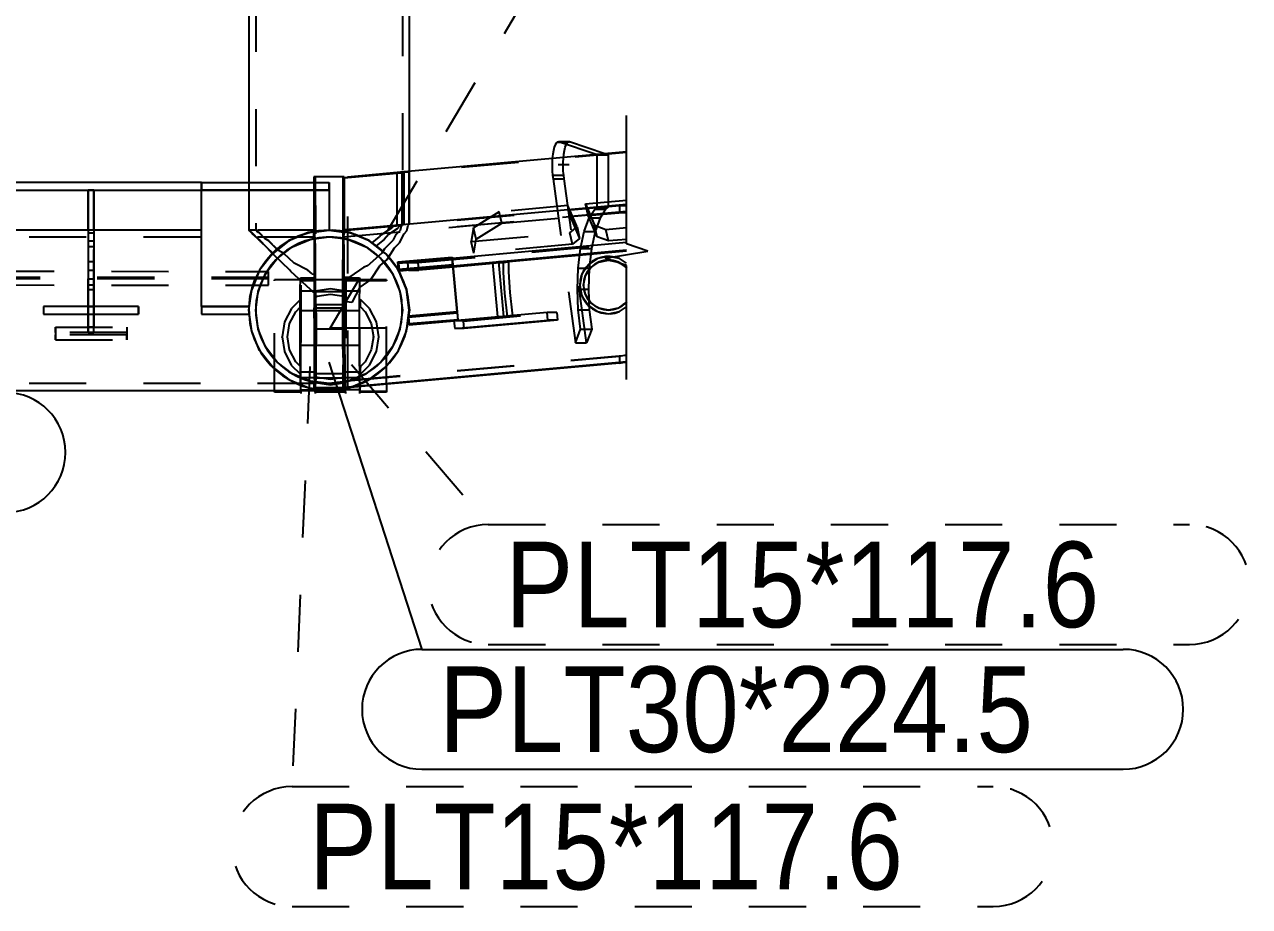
# Model space of a CAD drawing. Header units: millimetres. Extents: x 150000 to 150841, y 150000 to 150594.
# Drawn here: x 150659.5 to 150702.4, y 150164.65 to 150195.55 of the extents above; entities that cross this region are included whole.
import ezdxf

# ---------------------------------------------------------------- set-up
doc = ezdxf.new("R2010")
doc.units = ezdxf.units.MM
doc.linetypes.add('XKITLINE00', pattern=[0])
doc.linetypes.add('XKITLINE02', pattern=[4, 2, -2])
doc.styles.add('ARIAL', font='arial.ttf')

msp = doc.modelspace()

# ---------------------------------------------------------------- linework, layer by layer
at = {"color": 7, "linetype": 'XKITLINE02'}
for p, q in [((150667.599, 150268.584), (150667.599, 150188.346)), ((150672.734, 150268.443), (150672.734, 150190.36)), ((150670.2, 150184.907), (150678.025, 150198.144)), ((150678.158, 150191.428), (150678.544, 150191.428)), ((150678.436, 150191.244), (150678.469, 150191.331)), ((150678.469, 150191.331), (150678.505, 150191.393)), ((150678.505, 150191.393), (150678.544, 150191.428)), ((150678.544, 150191.428), (150678.584, 150191.435)), ((150670.82, 150190.187), (150680.584, 150191.069)), ((150678.371, 150190.866), (150678.387, 150191.007)), ((150678.387, 150191.007), (150678.409, 150191.135)), ((150678.409, 150191.135), (150678.436, 150191.244)), ((150679.557, 150190.976), (150679.524, 150190.987)), ((150679.557, 150189.144), (150679.557, 150190.976)), ((150679.557, 150190.976), (150679.943, 150190.976)), ((150679.943, 150190.976), (150679.829, 150191.014)), ((150679.943, 150190.976), (150679.943, 150189.144)), ((150677.977, 150190.717), (150677.976, 150190.564)), ((150677.976, 150190.564), (150677.983, 150190.414)), ((150677.984, 150190.848), (150677.977, 150190.717)), ((150678.362, 150190.564), (150678.363, 150190.717)), ((150678.369, 150190.414), (150678.362, 150190.564)), ((150678.363, 150190.717), (150678.371, 150190.866)), ((150669.635, 150190.211), (150669.637, 150190.211)), ((150670.7, 150190.211), (150669.651, 150190.211)), ((150669.665, 150190.211), (150669.666, 150190.211)), ((150669.665, 150186.79), (150669.665, 150190.211)), ((150669.666, 150190.211), (150669.666, 150186.136)), ((150669.683, 150190.211), (150669.707, 150186.181)), ((150670.683, 150190.211), (150670.651, 150190.211)), ((150670.652, 150190.211), (150670.682, 150190.211)), ((150670.665, 150190.187), (150670.82, 150190.187)), ((150672.8, 150190.38), (150670.669, 150190.187)), ((150670.669, 150190.211), (150670.67, 150190.211)), ((150670.67, 150188.289), (150670.67, 150190.211)), ((150670.682, 150190.211), (150670.683, 150190.211)), ((150670.683, 150190.211), (150670.707, 150186.181)), ((150670.698, 150190.211), (150670.698, 150186.699)), ((150670.698, 150190.211), (150670.7, 150190.211)), ((150670.7, 150185.841), (150670.7, 150190.211)), ((150670.82, 150182.825), (150670.82, 150190.187)), ((150672.555, 150190.358), (150672.793, 150190.379)), ((150672.555, 150190.358), (150672.628, 150190.362)), ((150672.555, 150188.532), (150672.555, 150190.358)), ((150672.628, 150190.362), (150672.734, 150190.36)), ((150672.968, 150190.381), (150672.731, 150190.359)), ((150672.734, 150190.36), (150672.731, 150190.359)), ((150672.731, 150188.534), (150672.731, 150190.359)), ((150672.8, 150190.38), (150672.855, 150190.383)), ((150672.855, 150190.383), (150672.968, 150190.381)), ((150672.968, 150188.556), (150672.968, 150190.381)), ((150672.97, 150190.395), (150672.97, 150188.554)), ((150677.983, 150190.414), (150677.997, 150190.27)), ((150677.997, 150190.27), (150678.018, 150190.14)), ((150677.997, 150190.27), (150678.383, 150190.27)), ((150678.018, 150190.14), (150678.8, 150184.393)), ((150678.018, 150190.14), (150678.404, 150190.14)), ((150678.383, 150190.27), (150678.369, 150190.414)), ((150678.404, 150190.14), (150678.383, 150190.27)), ((150679.186, 150184.393), (150678.404, 150190.14)), ((150661.732, 150188.346), (150661.732, 150189.739)), ((150661.932, 150188.346), (150661.932, 150189.739)), ((150661.932, 150189.739), (150661.932, 150189.739)), ((150665.695, 150189.739), (150665.695, 150190.006)), ((150665.695, 150190.006), (150665.695, 150190.006)), ((150665.695, 150190.006), (150665.695, 150190.006)), ((150665.695, 150190.006), (150665.695, 150189.739)), ((150665.695, 150189.739), (150665.695, 150190.006)), ((150665.695, 150189.739), (150665.695, 150189.739)), ((150665.695, 150189.739), (150665.695, 150189.739)), ((150665.695, 150189.739), (150665.695, 150189.739)), ((150667.363, 150190.006), (150667.363, 150188.345)), ((150669.635, 150190.006), (150669.635, 150188.289)), ((150669.637, 150190.006), (150669.637, 150188.289)), ((150669.651, 150190.006), (150669.651, 150188.292)), ((150670.166, 150189.739), (150670.166, 150190.006)), ((150670.669, 150188.331), (150680.339, 150189.204)), ((150678.534, 150189.205), (150676.125, 150188.987)), ((150678.624, 150188.801), (150678.534, 150189.205)), ((150678.851, 150188.457), (150678.534, 150189.205)), ((150679.145, 150189.26), (150680.584, 150189.39)), ((150679.145, 150189.26), (150679.462, 150188.512)), ((150679.235, 150188.856), (150679.145, 150189.26)), ((150680.339, 150189.204), (150680.339, 150188.966)), ((150680.339, 150189.204), (150680.584, 150189.196)), ((150670.664, 150188.107), (150680.584, 150189.003)), ((150680.339, 150188.966), (150670.669, 150188.093)), ((150676.125, 150188.987), (150675.226, 150188.427)), ((150676.215, 150188.584), (150676.125, 150188.987)), ((150676.215, 150188.584), (150678.624, 150188.801)), ((150678.624, 150188.801), (150678.941, 150188.053)), ((150679.104, 150188.299), (150679.272, 150188.771)), ((150679.235, 150188.856), (150680.584, 150188.978)), ((150679.552, 150188.108), (150679.235, 150188.856)), ((150679.272, 150188.771), (150679.353, 150188.899)), ((150679.272, 150188.771), (150679.658, 150188.771)), ((150679.353, 150188.899), (150679.468, 150189.081)), ((150679.468, 150189.081), (150679.518, 150189.121)), ((150679.468, 150189.081), (150679.854, 150189.081)), ((150679.658, 150188.771), (150679.49, 150188.299)), ((150679.518, 150189.121), (150679.557, 150189.144)), ((150679.518, 150189.121), (150679.904, 150189.121)), ((150679.557, 150189.144), (150679.943, 150189.144)), ((150679.739, 150188.899), (150679.658, 150188.771)), ((150679.854, 150189.081), (150679.739, 150188.899)), ((150679.904, 150189.121), (150679.854, 150189.081)), ((150679.943, 150189.144), (150679.904, 150189.121)), ((150680.339, 150188.966), (150680.584, 150188.958)), ((150661.732, 150188.346), (150661.732, 150185.667)), ((150661.932, 150188.346), (150661.732, 150188.346)), ((150661.932, 150188.339), (150661.732, 150188.339)), ((150661.932, 150185.667), (150661.932, 150188.346)), ((150669.667, 150188.339), (150665.695, 150188.339)), ((150667.363, 150188.345), (150667.371, 150188.356)), ((150667.467, 150188.259), (150667.363, 150188.345)), ((150667.371, 150188.356), (150667.607, 150188.356)), ((150667.371, 150188.356), (150667.438, 150188.27)), ((150667.599, 150188.346), (150667.607, 150188.356)), ((150667.599, 150188.346), (150667.705, 150188.259)), ((150667.607, 150188.356), (150667.669, 150188.277)), ((150669.799, 150188.321), (150669.439, 150188.249)), ((150669.634, 150188.269), (150670.166, 150188.339)), ((150669.667, 150188.339), (150669.663, 150188.243)), ((150669.672, 150188.243), (150669.667, 150188.339)), ((150670.166, 150188.339), (150670.668, 150188.273)), ((150670.664, 150188.345), (150670.664, 150188.107)), ((150670.665, 150188.345), (150670.665, 150182.825)), ((150672.737, 150188.532), (150670.669, 150188.345)), ((150670.669, 150188.093), (150670.669, 150188.331)), ((150670.669, 150188.331), (150670.671, 150188.287)), ((150672.354, 150188.409), (150671.983, 150188.163)), ((150672.354, 150188.409), (150672.421, 150188.48)), ((150672.421, 150188.48), (150672.555, 150188.532)), ((150672.522, 150188.188), (150672.664, 150188.344)), ((150672.555, 150188.532), (150672.793, 150188.553)), ((150672.664, 150188.344), (150672.701, 150188.493)), ((150672.701, 150188.493), (150672.731, 150188.534)), ((150672.968, 150188.556), (150672.731, 150188.534)), ((150672.794, 150188.213), (150672.895, 150188.324)), ((150672.895, 150188.324), (150672.942, 150188.515)), ((150672.97, 150188.554), (150672.942, 150188.515)), ((150672.97, 150188.554), (150672.968, 150188.556)), ((150675.226, 150188.427), (150675.142, 150187.941)), ((150675.316, 150188.023), (150675.226, 150188.427)), ((150675.316, 150188.023), (150676.215, 150188.584)), ((150678.598, 150188.253), (150678.851, 150188.457)), ((150678.851, 150188.457), (150678.941, 150188.053)), ((150679.462, 150188.512), (150679.862, 150188.367)), ((150679.552, 150188.108), (150679.462, 150188.512)), ((150679.862, 150188.367), (150680.584, 150188.432)), ((150679.952, 150187.963), (150679.862, 150188.367)), ((150669.667, 150188.102), (150620.668, 150188.102)), ((150661.732, 150188.25), (150661.932, 150188.25)), ((150661.732, 150187.969), (150661.932, 150187.969)), ((150667.438, 150188.27), (150667.468, 150188.259)), ((150667.478, 150188.23), (150667.467, 150188.259)), ((150667.468, 150188.259), (150667.7, 150188.009)), ((150667.751, 150187.977), (150667.478, 150188.23)), ((150667.669, 150188.277), (150667.72, 150188.259)), ((150667.7, 150188.009), (150667.754, 150187.977)), ((150667.705, 150188.259), (150667.979, 150188.005)), ((150667.72, 150188.259), (150667.908, 150188.056)), ((150667.777, 150187.933), (150667.751, 150187.977)), ((150667.754, 150187.977), (150668.129, 150187.581)), ((150668.204, 150187.529), (150667.777, 150187.933)), ((150667.908, 150188.056), (150668.045, 150187.977)), ((150668.032, 150187.977), (150667.979, 150188.005)), ((150668.401, 150187.629), (150668.032, 150187.977)), ((150668.045, 150187.977), (150668.301, 150187.706)), ((150668.764, 150187.963), (150668.183, 150187.517)), ((150668.756, 150187.977), (150668.633, 150187.883)), ((150668.698, 150187.933), (150668.756, 150187.977)), ((150668.9, 150188.037), (150668.756, 150187.977)), ((150669.44, 150188.243), (150668.764, 150187.963)), ((150669.434, 150188.259), (150668.822, 150188.005)), ((150668.882, 150187.758), (150669.502, 150188.014)), ((150669.439, 150188.249), (150669.09, 150188.131)), ((150669.436, 150188.259), (150669.29, 150188.199)), ((150669.635, 150188.286), (150669.434, 150188.259)), ((150669.592, 150188.28), (150669.436, 150188.259)), ((150669.647, 150188.27), (150669.44, 150188.243)), ((150669.502, 150188.014), (150669.644, 150188.033)), ((150669.634, 150188.032), (150669.634, 150188.269)), ((150670.166, 150188.102), (150669.634, 150188.032)), ((150669.644, 150188.033), (150669.647, 150188.259)), ((150669.647, 150188.259), (150669.647, 150188.27)), ((150669.651, 150188.271), (150669.651, 150188.034)), ((150669.66, 150187.963), (150669.656, 150187.517)), ((150669.663, 150188.243), (150669.66, 150187.963)), ((150669.66, 150187.758), (150669.664, 150188.014)), ((150669.664, 150188.014), (150669.667, 150188.102)), ((150669.667, 150188.102), (150669.671, 150188.014)), ((150669.671, 150188.014), (150669.675, 150187.758)), ((150669.675, 150187.963), (150669.672, 150188.243)), ((150669.679, 150187.517), (150669.675, 150187.963)), ((150670.668, 150188.036), (150670.166, 150188.102)), ((150670.651, 150188.275), (150670.651, 150188.038)), ((150670.662, 150188.274), (150670.659, 150188.041)), ((150670.659, 150188.041), (150670.659, 150188.037)), ((150670.663, 150188.08), (150670.66, 150187.833)), ((150670.664, 150188.107), (150670.663, 150188.08)), ((150670.668, 150188.036), (150670.668, 150188.273)), ((150670.679, 150188.271), (150670.668, 150188.273)), ((150670.668, 150188.036), (150670.675, 150188.035)), ((150670.671, 150188.058), (150670.669, 150188.093)), ((150670.671, 150188.287), (150670.675, 150187.995)), ((150670.674, 150187.791), (150670.671, 150188.058)), ((150670.679, 150188.271), (150670.675, 150188.045)), ((150670.675, 150188.045), (150670.675, 150188.035)), ((150670.675, 150188.035), (150670.831, 150188.014)), ((150670.675, 150187.995), (150670.678, 150187.538)), ((150670.892, 150188.243), (150670.679, 150188.271)), ((150670.831, 150188.014), (150671.45, 150187.758)), ((150671.569, 150187.963), (150670.892, 150188.243)), ((150672.15, 150187.517), (150671.569, 150187.963)), ((150671.674, 150187.903), (150671.932, 150188.104)), ((150671.983, 150188.163), (150671.932, 150188.104)), ((150672.12, 150187.697), (150672.425, 150188)), ((150672.425, 150188), (150672.522, 150188.188)), ((150672.457, 150187.727), (150672.633, 150187.903)), ((150672.633, 150187.903), (150672.794, 150188.213)), ((150673.286, 150187.205), (150680.584, 150187.875)), ((150675.142, 150187.941), (150678.598, 150188.253)), ((150675.232, 150187.537), (150675.142, 150187.941)), ((150675.232, 150187.537), (150675.316, 150188.023)), ((150678.688, 150187.849), (150678.598, 150188.253)), ((150678.941, 150188.053), (150678.688, 150187.849)), ((150678.975, 150187.696), (150679.104, 150188.299)), ((150679.104, 150188.299), (150679.49, 150188.299)), ((150679.49, 150188.299), (150679.362, 150187.696)), ((150679.952, 150187.963), (150679.552, 150188.108)), ((150680.584, 150188.02), (150679.952, 150187.963)), ((150661.732, 150187.764), (150661.932, 150187.764)), ((150668.183, 150187.517), (150667.737, 150186.936)), ((150668.178, 150187.522), (150667.936, 150187.245)), ((150668.129, 150187.581), (150668.189, 150187.543)), ((150668.455, 150187.764), (150668.178, 150187.522)), ((150668.295, 150187.624), (150668.189, 150187.543)), ((150668.238, 150187.474), (150668.204, 150187.529)), ((150668.799, 150186.945), (150668.238, 150187.474)), ((150668.301, 150187.706), (150668.356, 150187.671)), ((150668.351, 150187.35), (150668.882, 150187.758)), ((150668.581, 150187.529), (150668.401, 150187.629)), ((150668.944, 150187.186), (150668.581, 150187.529)), ((150669.656, 150187.517), (150669.654, 150186.936)), ((150669.657, 150187.35), (150669.66, 150187.758)), ((150669.675, 150187.758), (150669.678, 150187.35)), ((150669.681, 150186.936), (150669.679, 150187.517)), ((150670.66, 150187.833), (150670.657, 150187.432)), ((150670.677, 150187.372), (150670.674, 150187.791)), ((150670.678, 150187.538), (150670.681, 150186.947)), ((150671.45, 150187.758), (150671.982, 150187.35)), ((150671.511, 150187.092), (150672.032, 150187.553)), ((150672.032, 150187.553), (150672.12, 150187.697)), ((150672.596, 150186.936), (150672.15, 150187.517)), ((150672.204, 150187.319), (150672.457, 150187.727)), ((150678.688, 150187.849), (150675.232, 150187.537)), ((150678.894, 150187.005), (150678.975, 150187.696)), ((150678.975, 150187.696), (150679.362, 150187.696)), ((150679.362, 150187.696), (150679.281, 150187.005)), ((150661.732, 150187.245), (150661.932, 150187.245)), ((150667.943, 150186.818), (150668.351, 150187.35)), ((150669.429, 150186.945), (150668.944, 150187.186)), ((150669.655, 150186.818), (150669.657, 150187.35)), ((150669.678, 150187.35), (150669.68, 150186.818)), ((150670.657, 150187.432), (150670.654, 150186.904)), ((150670.68, 150186.832), (150670.677, 150187.372)), ((150671.387, 150187.04), (150670.899, 150186.703)), ((150671.511, 150187.092), (150671.387, 150187.04)), ((150671.635, 150186.609), (150671.946, 150187.09)), ((150671.946, 150187.09), (150672.204, 150187.319)), ((150671.982, 150187.35), (150672.39, 150186.818)), ((150672.607, 150187.187), (150672.574, 150187.229)), ((150672.597, 150186.961), (150674.503, 150187.13)), ((150672.607, 150187.187), (150674.483, 150187.354)), ((150672.631, 150186.922), (150672.607, 150187.187)), ((150672.631, 150186.922), (150674.507, 150187.088)), ((150674.484, 150187.348), (150672.93, 150187.205)), ((150672.953, 150186.94), (150672.93, 150187.205)), ((150672.93, 150187.205), (150673.286, 150187.205)), ((150674.507, 150187.082), (150672.953, 150186.94)), ((150673.309, 150186.939), (150673.286, 150187.205)), ((150674.51, 150187.049), (150673.309, 150186.939)), ((150674.483, 150187.354), (150674.48, 150187.398)), ((150674.507, 150187.088), (150674.483, 150187.354)), ((150674.507, 150187.088), (150674.503, 150187.132)), ((150674.503, 150187.13), (150674.503, 150187.132)), ((150674.649, 150185.481), (150674.503, 150187.13)), ((150675.906, 150187.211), (150676.261, 150187.21)), ((150676.457, 150187.228), (150675.909, 150187.178)), ((150676.261, 150187.21), (150676.457, 150187.228)), ((150676.261, 150187.21), (150676.264, 150186.861)), ((150679.212, 150187.085), (150679.023, 150186.803)), ((150679.241, 150187.129), (150679.212, 150187.085)), ((150679.567, 150187.347), (150679.241, 150187.129)), ((150679.952, 150187.423), (150679.567, 150187.347)), ((150680.337, 150187.347), (150679.952, 150187.423)), ((150680.584, 150187.181), (150680.337, 150187.347)), ((150680.57, 150187.037), (150680.57, 150187.038)), ((150680.57, 150187.037), (150680.584, 150187.016)), ((150622.545, 150186.925), (150668.051, 150186.897)), ((150668.051, 150186.68), (150622.545, 150186.707)), ((150668.051, 150186.632), (150622.545, 150186.66)), ((150661.732, 150186.94), (150661.932, 150186.94)), ((150661.735, 150186.418), (150661.735, 150186.634)), ((150661.735, 150186.634), (150661.935, 150186.633)), ((150661.735, 150186.264), (150661.735, 150186.634)), ((150661.935, 150186.418), (150661.935, 150186.633)), ((150661.935, 150186.633), (150661.935, 150186.26)), ((150667.737, 150186.936), (150667.457, 150186.26)), ((150667.582, 150186.641), (150667.469, 150186.326)), ((150667.686, 150186.198), (150667.943, 150186.818)), ((150668.051, 150186.632), (150668.051, 150186.897)), ((150668.051, 150186.68), (150668.051, 150186.897)), ((150668.051, 150186.415), (150668.051, 150186.68)), ((150668.051, 150186.415), (150668.051, 150186.632)), ((150668.253, 150182.729), (150668.255, 150186.597)), ((150669.182, 150186.597), (150668.255, 150186.597)), ((150668.257, 150186.563), (150668.255, 150186.597)), ((150668.831, 150186.888), (150668.799, 150186.945)), ((150669.515, 150186.264), (150668.831, 150186.888)), ((150669.164, 150186.583), (150669.167, 150186.667)), ((150669.167, 150186.667), (150669.667, 150186.667)), ((150669.167, 150186.667), (150669.179, 150186.65)), ((150669.179, 150186.65), (150669.679, 150186.65)), ((150669.179, 150186.65), (150669.184, 150186.563)), ((150669.18, 150182.699), (150669.182, 150186.597)), ((150669.184, 150186.563), (150669.182, 150186.597)), ((150669.57, 150186.814), (150669.429, 150186.945)), ((150669.57, 150186.814), (150669.665, 150186.79)), ((150669.654, 150186.936), (150669.652, 150186.26)), ((150669.653, 150186.198), (150669.655, 150186.818)), ((150669.667, 150186.667), (150669.664, 150186.583)), ((150669.665, 150186.79), (150669.666, 150186.264)), ((150669.679, 150186.65), (150669.667, 150186.667)), ((150669.679, 150186.65), (150669.684, 150186.562)), ((150669.68, 150186.818), (150669.681, 150186.198)), ((150669.68, 150182.729), (150669.682, 150186.597)), ((150669.683, 150186.26), (150669.681, 150186.936)), ((150670.651, 150186.597), (150669.682, 150186.597)), ((150669.684, 150186.562), (150669.682, 150186.597)), ((150670.652, 150186.597), (150670.749, 150186.597)), ((150670.654, 150186.904), (150670.653, 150186.287)), ((150670.681, 150186.206), (150670.68, 150186.832)), ((150670.681, 150186.947), (150670.682, 150186.264)), ((150670.698, 150186.699), (150670.899, 150186.703)), ((150670.699, 150186.292), (150670.698, 150186.699)), ((150670.731, 150186.583), (150670.734, 150186.667)), ((150670.734, 150186.667), (150670.746, 150186.65)), ((150670.734, 150186.667), (150671.234, 150186.667)), ((150670.746, 150186.65), (150670.75, 150186.561)), ((150670.746, 150186.65), (150671.246, 150186.65)), ((150670.749, 150186.597), (150670.746, 150182.699)), ((150670.749, 150186.597), (150670.75, 150186.561)), ((150671.234, 150186.667), (150671.231, 150186.583)), ((150671.246, 150186.65), (150671.234, 150186.667)), ((150671.246, 150186.65), (150671.25, 150186.561)), ((150671.246, 150182.877), (150671.249, 150186.597)), ((150671.635, 150186.609), (150671.249, 150186.342)), ((150671.25, 150186.561), (150671.249, 150186.597)), ((150672.175, 150186.597), (150671.249, 150186.597)), ((150672.173, 150182.961), (150672.175, 150186.597)), ((150672.175, 150186.597), (150672.177, 150186.561)), ((150672.39, 150186.818), (150672.647, 150186.198)), ((150672.876, 150186.26), (150672.596, 150186.936)), ((150672.631, 150186.922), (150672.597, 150186.963)), ((150672.597, 150186.961), (150672.597, 150186.963)), ((150672.953, 150186.94), (150673.309, 150186.939)), ((150676.264, 150186.861), (150676.31, 150186.136)), ((150678.867, 150186.272), (150678.894, 150187.005)), ((150678.894, 150187.005), (150679.281, 150187.005)), ((150679.023, 150186.803), (150678.947, 150186.418)), ((150679.281, 150187.005), (150679.253, 150186.272)), ((150622.545, 150186.442), (150668.051, 150186.415)), ((150661.732, 150186.261), (150661.932, 150186.261)), ((150661.735, 150186.418), (150661.734, 150184.761)), ((150661.734, 150185.534), (150661.735, 150186.264)), ((150661.935, 150186.418), (150661.735, 150186.418)), ((150661.934, 150184.761), (150661.935, 150186.418)), ((150661.935, 150186.26), (150661.934, 150185.534)), ((150667.361, 150185.534), (150667.457, 150186.26)), ((150667.469, 150186.326), (150667.394, 150186)), ((150667.598, 150185.534), (150667.686, 150186.198)), ((150668.255, 150182.663), (150668.257, 150186.36)), ((150669.159, 150185.903), (150669.161, 150186.319)), ((150669.161, 150186.319), (150669.164, 150186.583)), ((150669.164, 150186.583), (150669.664, 150186.583)), ((150669.184, 150186.409), (150669.181, 150182.663)), ((150669.184, 150186.213), (150669.184, 150186.409)), ((150669.184, 150186.213), (150669.684, 150186.213)), ((150669.184, 150186.211), (150669.184, 150186.213)), ((150669.666, 150186.136), (150669.515, 150186.264)), ((150669.652, 150186.26), (150669.652, 150185.534)), ((150669.653, 150185.534), (150669.653, 150186.198)), ((150669.661, 150186.319), (150669.659, 150185.903)), ((150669.664, 150186.583), (150669.661, 150186.319)), ((150669.666, 150186.264), (150669.666, 150186.136)), ((150669.681, 150182.663), (150669.684, 150186.435)), ((150669.681, 150186.198), (150669.682, 150185.534)), ((150669.683, 150185.534), (150669.683, 150186.26)), ((150669.684, 150186.213), (150669.684, 150186.435)), ((150669.684, 150186.213), (150669.684, 150186.211)), ((150670.217, 150186.29), (150669.694, 150186.208)), ((150669.7, 150186.002), (150669.694, 150186.208)), ((150669.694, 150186.208), (150669.694, 150186.205)), ((150670.707, 150186.181), (150669.707, 150186.181)), ((150669.709, 150185.728), (150669.707, 150186.181)), ((150670.74, 150186.208), (150670.217, 150186.29)), ((150670.651, 150185.625), (150670.651, 150186.352)), ((150670.652, 150185.625), (150670.653, 150186.287)), ((150670.682, 150185.537), (150670.681, 150186.206)), ((150670.682, 150186.264), (150670.683, 150185.533)), ((150670.7, 150185.841), (150670.699, 150186.292)), ((150670.709, 150185.728), (150670.707, 150186.181)), ((150670.726, 150185.903), (150670.728, 150186.319)), ((150670.728, 150186.319), (150670.731, 150186.583)), ((150670.731, 150186.583), (150671.231, 150186.583)), ((150670.733, 150186.002), (150670.74, 150186.208)), ((150670.74, 150186.205), (150670.74, 150186.208)), ((150670.75, 150186.561), (150670.748, 150182.663)), ((150670.75, 150186.561), (150670.75, 150186.213)), ((150671.25, 150186.561), (150670.75, 150186.561)), ((150670.75, 150186.213), (150671.25, 150186.213)), ((150670.75, 150186.213), (150670.75, 150186.21)), ((150671.249, 150186.342), (150670.967, 150185.811)), ((150671.228, 150186.319), (150671.226, 150185.903)), ((150671.231, 150186.583), (150671.228, 150186.319)), ((150671.248, 150182.663), (150671.25, 150186.561)), ((150672.177, 150186.561), (150671.25, 150186.561)), ((150671.25, 150186.213), (150671.25, 150186.561)), ((150671.25, 150186.213), (150671.25, 150186.21)), ((150672.175, 150182.961), (150672.177, 150186.561)), ((150672.647, 150186.198), (150672.734, 150185.534)), ((150672.971, 150185.534), (150672.876, 150186.26)), ((150678.894, 150185.547), (150678.867, 150186.272)), ((150678.867, 150186.272), (150679.253, 150186.272)), ((150678.947, 150186.418), (150678.965, 150186.329)), ((150678.965, 150186.329), (150679.023, 150186.034)), ((150679.077, 150186.418), (150679.077, 150186.419)), ((150679.144, 150186.083), (150679.077, 150186.418)), ((150679.253, 150186.272), (150679.281, 150185.547)), ((150669.167, 150185.914), (150668.847, 150185.596)), ((150669.158, 150185.379), (150669.159, 150185.903)), ((150669.167, 150185.651), (150669.167, 150185.914)), ((150669.167, 150185.909), (150669.167, 150185.914)), ((150669.659, 150185.903), (150669.658, 150185.379)), ((150669.7, 150186.002), (150669.752, 150186.028)), ((150669.7, 150185.997), (150669.7, 150186.002)), ((150670.709, 150185.728), (150669.709, 150185.728)), ((150669.709, 150185.728), (150669.71, 150185.189)), ((150669.752, 150186.028), (150670.217, 150186.101)), ((150670.217, 150186.101), (150670.681, 150186.028)), ((150670.681, 150186.028), (150670.733, 150186.002)), ((150670.967, 150185.811), (150670.7, 150185.841)), ((150670.71, 150185.189), (150670.709, 150185.728)), ((150670.724, 150185.379), (150670.726, 150185.903)), ((150670.734, 150185.996), (150670.733, 150186.002)), ((150671.226, 150185.903), (150671.224, 150185.379)), ((150671.267, 150185.651), (150671.267, 150185.914)), ((150671.267, 150185.908), (150671.267, 150185.914)), ((150671.586, 150185.596), (150671.267, 150185.914)), ((150676.31, 150186.136), (150676.393, 150185.411)), ((150679.24, 150185.709), (150679.023, 150186.034)), ((150679.333, 150185.8), (150679.144, 150186.083)), ((150679.558, 150185.649), (150679.333, 150185.8)), ((150680.468, 150185.732), (150680.287, 150185.61)), ((150680.57, 150185.8), (150680.468, 150185.732)), ((150680.584, 150185.821), (150680.57, 150185.8)), ((150660.166, 150185.667), (150660.166, 150185.401)), ((150661.734, 150184.939), (150661.734, 150185.534)), ((150661.932, 150185.667), (150661.932, 150185.667)), ((150661.934, 150185.534), (150661.934, 150184.939)), ((150663.499, 150185.667), (150663.499, 150185.401)), ((150667.457, 150184.808), (150667.361, 150185.534)), ((150667.686, 150184.869), (150667.598, 150185.534)), ((150668.847, 150185.596), (150668.606, 150185.127)), ((150668.786, 150185.069), (150669, 150185.485)), ((150669, 150185.485), (150669.167, 150185.651)), ((150669.157, 150184.805), (150669.158, 150185.379)), ((150669.167, 150185.642), (150669.167, 150185.651)), ((150669.652, 150185.534), (150669.652, 150184.808)), ((150669.653, 150184.871), (150669.653, 150185.534)), ((150669.658, 150185.379), (150669.657, 150184.805)), ((150669.681, 150184.871), (150669.682, 150185.534)), ((150669.683, 150184.808), (150669.683, 150185.534)), ((150670.651, 150185.625), (150670.651, 150184.871)), ((150670.652, 150185.621), (150670.652, 150185.625)), ((150670.652, 150185.621), (150670.653, 150184.952)), ((150670.681, 150184.871), (150670.682, 150185.537)), ((150670.683, 150185.533), (150670.682, 150184.806)), ((150670.724, 150184.805), (150670.724, 150185.379)), ((150671.224, 150185.379), (150671.224, 150184.805)), ((150671.267, 150185.641), (150671.267, 150185.651)), ((150671.267, 150185.651), (150671.433, 150185.485)), ((150671.433, 150185.485), (150671.646, 150185.069)), ((150671.827, 150185.127), (150671.586, 150185.596)), ((150672.734, 150185.534), (150672.647, 150184.869)), ((150672.876, 150184.808), (150672.971, 150185.534)), ((150672.954, 150185.293), (150672.951, 150185.321)), ((150672.954, 150185.293), (150674.653, 150185.444)), ((150674.653, 150185.444), (150674.65, 150185.471)), ((150674.653, 150185.444), (150674.676, 150185.178)), ((150674.879, 150185.159), (150678.141, 150185.459)), ((150676.075, 150185.3), (150676.411, 150185.3)), ((150676.271, 150185.318), (150676.607, 150185.318)), ((150676.393, 150185.411), (150676.411, 150185.3)), ((150676.411, 150185.3), (150676.607, 150185.318)), ((150676.607, 150185.318), (150676.602, 150185.349)), ((150678.977, 150184.873), (150678.894, 150185.547)), ((150678.894, 150185.547), (150679.281, 150185.547)), ((150679.281, 150185.547), (150679.363, 150184.873)), ((150679.617, 150185.61), (150679.558, 150185.649)), ((150679.952, 150185.544), (150679.617, 150185.61)), ((150680.287, 150185.61), (150679.952, 150185.544)), ((150660.584, 150184.94), (150663.084, 150184.938)), ((150660.584, 150184.762), (150660.584, 150184.94)), ((150660.584, 150184.94), (150660.584, 150184.675)), ((150661.734, 150184.761), (150661.734, 150184.939)), ((150661.934, 150184.939), (150661.734, 150184.939)), ((150661.934, 150184.761), (150661.934, 150184.939)), ((150663.084, 150184.938), (150663.084, 150184.76)), ((150663.084, 150184.938), (150663.084, 150184.673)), ((150667.943, 150184.25), (150667.686, 150184.869)), ((150668.606, 150185.127), (150668.523, 150184.607)), ((150668.713, 150184.607), (150668.786, 150185.069)), ((150669.655, 150184.25), (150669.653, 150184.871)), ((150669.681, 150184.869), (150669.68, 150184.25)), ((150669.681, 150184.869), (150669.681, 150184.871)), ((150669.71, 150185.189), (150669.71, 150184.621)), ((150670.653, 150184.193), (150670.651, 150184.871)), ((150670.653, 150184.952), (150670.654, 150184.326)), ((150670.68, 150184.254), (150670.681, 150184.871)), ((150670.71, 150184.621), (150670.71, 150185.189)), ((150671.646, 150185.069), (150671.719, 150184.607)), ((150671.909, 150184.607), (150671.827, 150185.127)), ((150672.647, 150184.869), (150672.39, 150184.25)), ((150672.954, 150185.293), (150672.977, 150185.028)), ((150674.879, 150185.159), (150674.542, 150185.16)), ((150674.903, 150184.894), (150674.879, 150185.159)), ((150678.8, 150184.393), (150678.977, 150184.873)), ((150678.977, 150184.873), (150679.363, 150184.873)), ((150679.363, 150184.873), (150679.186, 150184.393)), ((150663.084, 150184.76), (150660.584, 150184.762)), ((150660.584, 150184.762), (150660.584, 150184.497)), ((150663.084, 150184.673), (150660.584, 150184.675)), ((150660.584, 150184.497), (150660.584, 150184.675)), ((150660.584, 150184.497), (150663.084, 150184.495)), ((150661.734, 150184.761), (150661.934, 150184.761)), ((150663.084, 150184.76), (150663.084, 150184.495)), ((150663.084, 150184.495), (150663.084, 150184.673)), ((150667.737, 150184.131), (150667.457, 150184.808)), ((150668.524, 150184.586), (150668.523, 150184.607)), ((150668.523, 150184.607), (150668.605, 150184.086)), ((150668.714, 150184.586), (150668.713, 150184.607)), ((150668.786, 150184.145), (150668.713, 150184.607)), ((150669.158, 150184.242), (150669.157, 150184.805)), ((150669.652, 150184.808), (150669.654, 150184.131)), ((150669.657, 150184.805), (150669.658, 150184.242)), ((150669.681, 150184.131), (150669.683, 150184.808)), ((150669.71, 150184.621), (150669.709, 150184.083)), ((150670.682, 150184.806), (150670.681, 150184.131)), ((150670.709, 150184.083), (150670.71, 150184.621)), ((150670.725, 150184.242), (150670.724, 150184.805)), ((150671.224, 150184.805), (150671.225, 150184.242)), ((150671.719, 150184.607), (150671.645, 150184.145)), ((150671.72, 150184.584), (150671.719, 150184.607)), ((150671.826, 150184.086), (150671.909, 150184.607)), ((150671.91, 150184.584), (150671.909, 150184.607)), ((150672.596, 150184.131), (150672.876, 150184.808)), ((150668.183, 150183.55), (150667.737, 150184.131)), ((150668.351, 150183.718), (150667.943, 150184.25)), ((150668.605, 150184.086), (150668.845, 150183.617)), ((150668.999, 150183.728), (150668.786, 150184.145)), ((150669.16, 150183.75), (150669.158, 150184.242)), ((150669.656, 150183.57), (150669.654, 150184.131)), ((150669.657, 150183.718), (150669.655, 150184.25)), ((150669.658, 150184.242), (150669.66, 150183.75)), ((150669.68, 150184.25), (150669.678, 150183.718)), ((150669.679, 150183.57), (150669.681, 150184.131)), ((150669.709, 150184.083), (150669.707, 150183.631)), ((150670.653, 150184.193), (150670.656, 150183.62)), ((150670.654, 150184.326), (150670.657, 150183.786)), ((150670.677, 150183.726), (150670.68, 150184.254)), ((150670.681, 150184.131), (150670.678, 150183.555)), ((150670.707, 150183.631), (150670.709, 150184.083)), ((150670.726, 150183.75), (150670.725, 150184.242)), ((150671.225, 150184.242), (150671.226, 150183.75)), ((150671.645, 150184.145), (150671.432, 150183.728)), ((150671.585, 150183.617), (150671.826, 150184.086)), ((150672.39, 150184.25), (150671.982, 150183.718)), ((150672.15, 150183.55), (150672.596, 150184.131)), ((150678.8, 150184.393), (150679.186, 150184.393)), ((150668.882, 150183.31), (150668.351, 150183.718)), ((150668.845, 150183.617), (150669.165, 150183.299)), ((150669.165, 150183.563), (150668.999, 150183.728)), ((150669.162, 150183.383), (150669.16, 150183.75)), ((150669.66, 150183.31), (150669.657, 150183.718)), ((150669.66, 150183.75), (150669.662, 150183.383)), ((150669.678, 150183.718), (150669.675, 150183.31)), ((150669.707, 150183.631), (150669.705, 150183.311)), ((150670.659, 150183.163), (150670.656, 150183.62)), ((150670.657, 150183.786), (150670.66, 150183.367)), ((150670.664, 150183.065), (150680.584, 150183.961)), ((150670.669, 150183.051), (150680.338, 150183.924)), ((150680.338, 150183.686), (150670.669, 150182.813)), ((150670.674, 150183.325), (150670.677, 150183.726)), ((150670.705, 150183.311), (150670.707, 150183.631)), ((150670.729, 150183.383), (150670.726, 150183.75)), ((150670.955, 150183.635), (150675.741, 150178.029)), ((150671.226, 150183.75), (150671.229, 150183.383)), ((150671.432, 150183.728), (150671.265, 150183.563)), ((150671.265, 150183.299), (150671.585, 150183.617)), ((150671.982, 150183.718), (150671.45, 150183.31)), ((150680.338, 150183.924), (150680.584, 150183.969)), ((150680.338, 150183.924), (150680.338, 150183.686)), ((150680.338, 150183.686), (150680.584, 150183.731)), ((150668.183, 150183.55), (150668.198, 150183.539)), ((150668.198, 150183.539), (150668.764, 150183.105)), ((150669.498, 150183.564), (150668.87, 150168.846)), ((150669.502, 150183.053), (150668.882, 150183.31)), ((150669.162, 150183.383), (150669.662, 150183.383)), ((150669.165, 150183.18), (150669.162, 150183.383)), ((150669.165, 150183.563), (150669.165, 150183.299)), ((150669.167, 150183.53), (150669.165, 150183.563)), ((150669.165, 150183.299), (150669.167, 150183.263)), ((150669.165, 150183.18), (150669.665, 150183.18)), ((150669.177, 150182.752), (150669.165, 150183.18)), ((150669.656, 150183.55), (150669.656, 150183.57)), ((150669.656, 150183.55), (150669.66, 150183.105)), ((150669.664, 150183.053), (150669.66, 150183.31)), ((150669.662, 150183.383), (150669.665, 150183.18)), ((150669.665, 150183.18), (150669.677, 150182.752)), ((150669.702, 150183.158), (150669.667, 150182.729)), ((150669.675, 150183.31), (150669.671, 150183.053)), ((150669.675, 150183.105), (150669.679, 150183.55)), ((150669.679, 150183.55), (150669.679, 150183.57)), ((150669.692, 150183.006), (150669.698, 150183.212)), ((150669.698, 150183.212), (150669.7, 150183.174)), ((150669.75, 150183.185), (150669.698, 150183.212)), ((150669.705, 150183.311), (150669.702, 150183.158)), ((150670.702, 150183.158), (150669.702, 150183.158)), ((150670.705, 150183.311), (150669.705, 150183.311)), ((150670.215, 150183.112), (150669.75, 150183.185)), ((150670.68, 150183.185), (150670.215, 150183.112)), ((150670.663, 150182.871), (150670.659, 150183.163)), ((150670.66, 150183.367), (150670.663, 150183.1)), ((150670.671, 150183.078), (150670.674, 150183.325)), ((150670.678, 150183.555), (150670.675, 150183.117)), ((150670.675, 150182.826), (150670.702, 150183.158)), ((150670.732, 150183.212), (150670.68, 150183.185)), ((150670.702, 150183.158), (150670.705, 150183.311)), ((150670.732, 150183.18), (150670.729, 150183.383)), ((150670.729, 150183.383), (150671.229, 150183.383)), ((150670.738, 150183.006), (150670.732, 150183.212)), ((150670.734, 150183.174), (150670.732, 150183.212)), ((150670.741, 150182.832), (150670.732, 150183.18)), ((150670.732, 150183.18), (150671.232, 150183.18)), ((150671.45, 150183.31), (150670.831, 150183.053)), ((150671.232, 150183.18), (150671.229, 150183.383)), ((150671.24, 150182.877), (150671.232, 150183.18)), ((150671.265, 150183.299), (150671.265, 150183.563)), ((150671.265, 150183.563), (150671.267, 150183.529)), ((150671.267, 150183.262), (150671.265, 150183.299)), ((150671.569, 150183.105), (150672.15, 150183.55)), ((150669.667, 150182.966), (150620.668, 150182.966)), ((150668.764, 150183.105), (150669.44, 150182.824)), ((150669.177, 150182.752), (150669.178, 150182.729)), ((150669.177, 150182.752), (150669.677, 150182.752)), ((150669.44, 150182.824), (150669.647, 150182.797)), ((150670.166, 150182.966), (150669.502, 150183.053)), ((150669.644, 150183.035), (150669.643, 150183.035)), ((150669.647, 150182.801), (150669.643, 150183.035)), ((150669.647, 150182.808), (150669.644, 150183.035)), ((150669.647, 150182.797), (150669.647, 150182.808)), ((150669.647, 150182.797), (150669.647, 150182.801)), ((150669.647, 150182.801), (150670.68, 150182.801)), ((150670.166, 150182.729), (150669.647, 150182.801)), ((150669.66, 150183.105), (150669.663, 150182.824)), ((150669.66, 150183.032), (150669.663, 150182.824)), ((150669.663, 150182.824), (150669.667, 150182.729)), ((150669.663, 150182.824), (150670.663, 150182.824)), ((150669.663, 150182.824), (150669.665, 150182.795)), ((150669.667, 150182.966), (150669.664, 150183.053)), ((150669.671, 150183.053), (150669.667, 150182.966)), ((150669.667, 150182.729), (150669.672, 150182.824)), ((150669.672, 150182.824), (150669.675, 150183.105)), ((150669.677, 150182.752), (150669.678, 150182.729)), ((150669.694, 150182.966), (150669.692, 150183.006)), ((150669.692, 150183.006), (150670.215, 150182.923)), ((150670.831, 150183.053), (150670.166, 150182.966)), ((150670.68, 150182.801), (150670.166, 150182.729)), ((150670.215, 150182.923), (150670.738, 150183.006)), ((150670.66, 150183.031), (150670.663, 150182.824)), ((150670.663, 150183.1), (150670.664, 150183.065)), ((150670.664, 150182.827), (150670.663, 150182.871)), ((150670.663, 150182.824), (150670.665, 150182.794)), ((150670.664, 150183.065), (150670.664, 150182.827)), ((150670.965, 150182.854), (150670.664, 150182.827)), ((150670.957, 150182.851), (150670.665, 150182.825)), ((150670.665, 150182.825), (150670.82, 150182.825)), ((150670.669, 150183.051), (150670.671, 150183.078)), ((150670.669, 150182.825), (150670.669, 150183.051)), ((150670.669, 150182.813), (150670.669, 150182.825)), ((150670.669, 150182.813), (150670.67, 150182.825)), ((150670.67, 150182.825), (150670.671, 150182.847)), ((150670.675, 150183.117), (150670.671, 150182.847)), ((150670.675, 150182.826), (150670.673, 150182.796)), ((150670.68, 150182.801), (150670.677, 150183.033)), ((150670.677, 150183.033), (150670.68, 150182.85)), ((150670.68, 150182.85), (150670.682, 150182.797)), ((150670.682, 150182.797), (150670.68, 150182.801)), ((150670.682, 150182.797), (150670.892, 150182.824)), ((150670.74, 150182.965), (150670.738, 150183.006)), ((150670.741, 150182.832), (150670.742, 150182.805)), ((150670.914, 150182.833), (150670.82, 150182.825)), ((150670.892, 150182.824), (150671.569, 150183.105)), ((150671.24, 150182.877), (150671.24, 150182.863)), ((150671.246, 150182.877), (150671.246, 150182.863)), ((150672.173, 150182.961), (150672.173, 150182.947)), ((150672.175, 150182.961), (150672.175, 150182.947)), ((150675.741, 150178.029), (150700.298, 150178.029)), ((150675.741, 150173.829), (150700.298, 150173.829)), ((150668.87, 150168.846), (150693.427, 150168.846)), ((150668.87, 150164.646), (150693.427, 150164.646))]:
    msp.add_line(p, q, dxfattribs=at)
at = {"color": 2, "linetype": 'XKITLINE00'}
for p, q in [((150672.97, 150268.436), (150672.97, 150190.395)), ((150667.363, 150266.073), (150667.363, 150190.006)), ((150678.083, 150191.331), (150678.05, 150191.244)), ((150678.119, 150191.393), (150678.083, 150191.331)), ((150678.158, 150191.428), (150678.119, 150191.393)), ((150678.198, 150191.435), (150678.158, 150191.428)), ((150678.584, 150191.435), (150678.198, 150191.435)), ((150679.524, 150190.987), (150678.198, 150191.435)), ((150679.829, 150191.014), (150678.584, 150191.435)), ((150680.584, 150191.083), (150672.8, 150190.38)), ((150678, 150191.007), (150677.985, 150190.866)), ((150678.022, 150191.135), (150678, 150191.007)), ((150678.05, 150191.244), (150678.022, 150191.135)), ((150677.985, 150190.866), (150677.984, 150190.848)), ((150669.635, 150190.211), (150669.635, 150190.006)), ((150669.651, 150190.211), (150669.635, 150190.211)), ((150669.637, 150190.211), (150669.637, 150190.006)), ((150670.651, 150190.211), (150669.651, 150190.211)), ((150669.651, 150190.211), (150669.651, 150190.006)), ((150670.669, 150190.211), (150670.651, 150190.211)), ((150670.651, 150190.211), (150670.652, 150190.211)), ((150670.651, 150190.211), (150670.651, 150188.275)), ((150670.665, 150190.187), (150670.669, 150190.187)), ((150670.665, 150190.187), (150670.665, 150188.345)), ((150670.669, 150188.289), (150670.669, 150190.211)), ((150672.793, 150190.379), (150672.8, 150190.38)), ((150672.793, 150188.553), (150672.793, 150190.379)), ((150665.695, 150190.006), (150624.638, 150190.006)), ((150624.638, 150189.739), (150665.695, 150189.739)), ((150661.932, 150189.739), (150661.732, 150189.739)), ((150661.732, 150189.739), (150661.732, 150185.667)), ((150661.932, 150189.739), (150661.932, 150189.739)), ((150661.932, 150189.739), (150661.932, 150185.667)), ((150665.695, 150189.739), (150665.695, 150190.006)), ((150665.695, 150190.006), (150665.695, 150190.006)), ((150665.695, 150190.006), (150670.166, 150190.006)), ((150665.695, 150189.739), (150665.695, 150189.739)), ((150670.166, 150189.739), (150665.695, 150189.739)), ((150665.695, 150185.667), (150665.695, 150189.739)), ((150665.695, 150189.739), (150670.166, 150189.739)), ((150670.166, 150190.006), (150670.166, 150190.006)), ((150670.166, 150190.006), (150670.166, 150189.739)), ((150670.166, 150189.739), (150670.166, 150189.739)), ((150670.166, 150189.739), (150670.166, 150188.346)), ((150680.584, 150189.24), (150672.737, 150188.532)), ((150661.732, 150188.339), (150653.599, 150188.339)), ((150665.695, 150188.339), (150661.932, 150188.339)), ((150669.439, 150188.249), (150669.799, 150188.321)), ((150670.166, 150188.346), (150669.799, 150188.321)), ((150670.663, 150188.311), (150670.662, 150188.274)), ((150670.663, 150188.311), (150670.664, 150188.345)), ((150670.664, 150188.345), (150670.669, 150188.345)), ((150672.556, 150188.393), (150672.245, 150188.187)), ((150672.556, 150188.393), (150672.658, 150188.502)), ((150672.658, 150188.502), (150672.793, 150188.553)), ((150668.633, 150187.883), (150668.295, 150187.624)), ((150668.761, 150187.969), (150668.455, 150187.764)), ((150669.09, 150188.131), (150668.761, 150187.969)), ((150669.29, 150188.199), (150668.9, 150188.037)), ((150669.09, 150188.131), (150669.439, 150188.249)), ((150669.637, 150188.286), (150669.592, 150188.28)), ((150669.635, 150188.286), (150669.635, 150188.289)), ((150669.637, 150188.286), (150669.635, 150188.286)), ((150669.637, 150188.286), (150669.637, 150188.289)), ((150669.651, 150188.292), (150669.651, 150188.271)), ((150669.651, 150188.034), (150669.651, 150185.625)), ((150670.651, 150188.038), (150670.651, 150185.625)), ((150670.659, 150188.037), (150670.656, 150187.603)), ((150670.897, 150188.259), (150670.669, 150188.289)), ((150671.577, 150187.977), (150670.897, 150188.259)), ((150671.816, 150187.795), (150671.577, 150187.977)), ((150672.094, 150188.012), (150671.816, 150187.795)), ((150672.245, 150188.187), (150672.094, 150188.012)), ((150680.584, 150187.909), (150674.484, 150187.348)), ((150667.936, 150187.245), (150668.178, 150187.522)), ((150668.178, 150187.522), (150668.455, 150187.764)), ((150670.653, 150187.027), (150670.656, 150187.603)), ((150680.584, 150187.641), (150674.507, 150187.082)), ((150680.584, 150187.608), (150676.457, 150187.228)), ((150667.936, 150187.245), (150667.732, 150186.94)), ((150670.651, 150186.352), (150670.653, 150187.027)), ((150672.574, 150187.229), (150674.48, 150187.398)), ((150672.597, 150186.963), (150672.574, 150187.229)), ((150674.503, 150187.132), (150672.597, 150186.963)), ((150672.597, 150186.963), (150674.503, 150187.132)), ((150674.48, 150187.398), (150674.503, 150187.132)), ((150674.503, 150187.132), (150674.649, 150185.481)), ((150675.909, 150187.178), (150674.51, 150187.049)), ((150675.906, 150187.211), (150676.101, 150187.229)), ((150676.075, 150185.3), (150675.906, 150187.211)), ((150676.457, 150187.228), (150676.101, 150187.229)), ((150676.101, 150187.229), (150676.271, 150185.318)), ((150676.46, 150186.879), (150676.457, 150187.228)), ((150679.144, 150186.753), (150679.333, 150187.037)), ((150679.333, 150187.037), (150679.436, 150187.105)), ((150679.436, 150187.105), (150679.617, 150187.226)), ((150679.617, 150187.226), (150679.952, 150187.293)), ((150679.952, 150187.293), (150680.287, 150187.226)), ((150680.287, 150187.226), (150680.346, 150187.187)), ((150680.584, 150187.182), (150680.336, 150187.348)), ((150680.346, 150187.187), (150680.57, 150187.037)), ((150680.57, 150187.038), (150680.584, 150187.016)), ((150667.469, 150186.326), (150667.582, 150186.641)), ((150667.732, 150186.94), (150667.582, 150186.641)), ((150670.652, 150186.597), (150670.651, 150186.597)), ((150672.601, 150186.94), (150672.597, 150186.963)), ((150672.597, 150186.961), (150672.599, 150186.94)), ((150672.599, 150186.94), (150672.601, 150186.94)), ((150672.599, 150186.94), (150672.884, 150186.262)), ((150672.884, 150186.262), (150672.601, 150186.94)), ((150676.506, 150186.154), (150676.46, 150186.879)), ((150679.077, 150186.418), (150679.144, 150186.753)), ((150667.394, 150186), (150667.469, 150186.326)), ((150672.884, 150186.262), (150672.98, 150185.534)), ((150667.394, 150186), (150667.358, 150185.668)), ((150676.588, 150185.428), (150676.506, 150186.154)), ((150680.584, 150185.822), (150680.57, 150185.801)), ((150663.499, 150185.667), (150660.166, 150185.667)), ((150660.166, 150185.667), (150660.166, 150185.401)), ((150660.166, 150185.401), (150663.499, 150185.401)), ((150661.732, 150185.667), (150661.932, 150185.667)), ((150661.932, 150185.667), (150661.932, 150185.667)), ((150663.499, 150185.401), (150663.499, 150185.667)), ((150667.358, 150185.668), (150665.695, 150185.667)), ((150665.695, 150185.667), (150665.695, 150185.401)), ((150665.695, 150185.667), (150667.361, 150185.667)), ((150665.695, 150185.401), (150667.361, 150185.401)), ((150667.361, 150185.667), (150667.361, 150185.401)), ((150669.651, 150185.625), (150670.651, 150185.625)), ((150669.652, 150184.871), (150669.651, 150185.625)), ((150670.651, 150184.894), (150670.651, 150185.625)), ((150672.951, 150185.321), (150674.65, 150185.471)), ((150672.975, 150185.055), (150672.951, 150185.321)), ((150672.98, 150185.534), (150672.953, 150185.33)), ((150674.649, 150185.481), (150672.953, 150185.331)), ((150674.649, 150185.48), (150672.953, 150185.33)), ((150672.953, 150185.33), (150672.953, 150185.331)), ((150677.803, 150185.459), (150674.542, 150185.16)), ((150674.649, 150185.48), (150674.649, 150185.481)), ((150674.649, 150185.48), (150674.649, 150185.481)), ((150674.65, 150185.471), (150674.674, 150185.206)), ((150676.075, 150185.3), (150676.271, 150185.318)), ((150676.602, 150185.349), (150676.588, 150185.428)), ((150678.141, 150185.459), (150677.803, 150185.459)), ((150677.827, 150185.194), (150677.803, 150185.459)), ((150678.141, 150185.459), (150678.164, 150185.193)), ((150679.241, 150185.708), (150679.24, 150185.709)), ((150679.241, 150185.709), (150679.241, 150185.708)), ((150679.241, 150185.708), (150679.356, 150185.631)), ((150679.356, 150185.631), (150679.567, 150185.49)), ((150679.567, 150185.49), (150679.952, 150185.413)), ((150679.952, 150185.413), (150680.337, 150185.49)), ((150680.336, 150185.491), (150680.584, 150185.657)), ((150680.337, 150185.49), (150680.584, 150185.655)), ((150670.651, 150184.871), (150669.652, 150184.871)), ((150669.653, 150184.171), (150669.652, 150184.871)), ((150670.653, 150184.211), (150670.651, 150184.894)), ((150674.674, 150185.206), (150672.975, 150185.055)), ((150672.977, 150185.028), (150672.975, 150185.055)), ((150672.977, 150185.028), (150674.676, 150185.178)), ((150674.542, 150185.16), (150674.566, 150184.894)), ((150674.566, 150184.894), (150677.827, 150185.194)), ((150674.903, 150184.894), (150674.566, 150184.894)), ((150674.676, 150185.178), (150674.674, 150185.206)), ((150678.164, 150185.193), (150674.903, 150184.894)), ((150678.164, 150185.193), (150677.827, 150185.194)), ((150669.656, 150183.57), (150669.653, 150184.171)), ((150670.653, 150184.211), (150670.653, 150184.193)), ((150670.653, 150184.171), (150670.653, 150184.193)), ((150670.653, 150184.171), (150670.656, 150183.57)), ((150680.584, 150183.706), (150670.914, 150182.833)), ((150680.584, 150183.72), (150670.957, 150182.851)), ((150680.584, 150183.723), (150670.965, 150182.854)), ((150669.659, 150183.111), (150669.656, 150183.57)), ((150670.656, 150183.57), (150670.659, 150183.111)), ((150620.668, 150182.729), (150669.667, 150182.729)), ((150668.253, 150182.699), (150668.253, 150182.729)), ((150669.178, 150182.729), (150669.184, 150182.62)), ((150669.659, 150183.111), (150669.66, 150183.032)), ((150669.665, 150182.795), (150669.667, 150182.729)), ((150669.667, 150182.729), (150670.667, 150182.729)), ((150669.678, 150182.729), (150669.684, 150182.62)), ((150669.68, 150182.699), (150669.68, 150182.729)), ((150670.659, 150183.111), (150670.66, 150183.031)), ((150670.665, 150182.794), (150670.667, 150182.729)), ((150670.673, 150182.796), (150670.667, 150182.729)), ((150670.742, 150182.805), (150670.743, 150182.752)), ((150670.75, 150182.619), (150670.743, 150182.752)), ((150671.243, 150182.752), (150670.743, 150182.752)), ((150671.24, 150182.863), (150671.243, 150182.752)), ((150671.25, 150182.619), (150671.243, 150182.752)), ((150671.246, 150182.863), (150671.246, 150182.699)), ((150672.173, 150182.947), (150672.173, 150182.699)), ((150672.175, 150182.947), (150672.175, 150182.663)), ((150668.253, 150182.699), (150669.18, 150182.699)), ((150668.255, 150182.663), (150668.253, 150182.699)), ((150669.181, 150182.663), (150668.255, 150182.663)), ((150669.181, 150182.663), (150669.18, 150182.699)), ((150670.746, 150182.699), (150669.68, 150182.699)), ((150669.681, 150182.663), (150669.68, 150182.699)), ((150670.748, 150182.663), (150669.681, 150182.663)), ((150670.748, 150182.663), (150670.746, 150182.699)), ((150671.246, 150182.699), (150672.173, 150182.699)), ((150671.248, 150182.663), (150671.246, 150182.699)), ((150672.175, 150182.663), (150671.248, 150182.663)), ((150672.175, 150182.663), (150672.173, 150182.699))]:
    msp.add_line(p, q, dxfattribs=at)
at = {"color": 1, "linetype": 'XKITLINE00'}
for p, q in [((150680.584, 150187.858), (150680.584, 150192.358)), ((150680.584, 150192.358), (150680.584, 150192.358)), ((150679.834, 150187.358), (150681.334, 150187.608)), ((150681.334, 150187.608), (150680.584, 150187.858)), ((150680.584, 150187.108), (150679.834, 150187.358)), ((150680.584, 150183.108), (150680.584, 150187.108))]:
    msp.add_line(p, q, dxfattribs=at)
at = {"color": 3, "linetype": 'XKITLINE02'}
for p, q in [((150678.57, 150190.631), (150678.184, 150190.631)), ((150669.664, 150185.512), (150669.164, 150185.512)), ((150670.698, 150185.512), (150669.698, 150185.512)), ((150671.231, 150185.512), (150670.731, 150185.512)), ((150672.2, 150184.907), (150668.2, 150184.907)), ((150669.67, 150184.301), (150669.17, 150184.301)), ((150670.703, 150184.301), (150669.703, 150184.301)), ((150671.237, 150184.301), (150670.737, 150184.301))]:
    msp.add_line(p, q, dxfattribs=at)
at = {"color": 7, "linetype": 'XKITLINE00'}
for p, q in [((150670.155, 150183.722), (150673.421, 150173.656)), ((150673.421, 150173.656), (150697.978, 150173.656)), ((150673.421, 150169.456), (150697.978, 150169.456))]:
    msp.add_line(p, q, dxfattribs=at)
at = {"color": 2, "linetype": 'XKITLINE00'}
for centre, radius, start, end in [((150670.166, 150185.534), 2.805, 15, 195), ((150670.166, 150185.534), 2.568, 345, 165), ((150679.951, 150186.419), 1.005, 67.5, 292.5), ((150679.951, 150186.419), 0.875, 45, 315), ((150670.166, 150185.534), 2.805, 195, 15), ((150670.166, 150185.534), 2.568, 165, 345)]:
    msp.add_arc(centre, radius, start, end, dxfattribs=at)
at = {"color": 7, "linetype": 'XKITLINE00'}
for centre, start, end in [((150658.838, 150180.554), 270, 90), ((150673.421, 150171.556), 90, 270), ((150697.978, 150171.556), 270, 90)]:
    msp.add_arc(centre, 2.1, start, end, dxfattribs=at)
at = {"color": 7, "linetype": 'XKITLINE02'}
for centre, start, end in [((150675.741, 150175.929), 90, 270), ((150700.298, 150175.929), 270, 90), ((150668.87, 150166.746), 90, 270), ((150693.427, 150166.746), 270, 90)]:
    msp.add_arc(centre, 2.1, start, end, dxfattribs=at)

# ---------------------------------------------------------------- texts
at = {"color": 3, "style": 'ARIAL', "width": 0.85}
for s, p in [('PLT15*117.6', (150676.341, 150174.429)), ('PLT30*224.5', (150674.021, 150170.056)), ('PLT15*117.6', (150669.47, 150165.246))]:
    msp.add_text(s, height=3, dxfattribs=at).set_placement(p)

doc.saveas('drawing.dxf')
